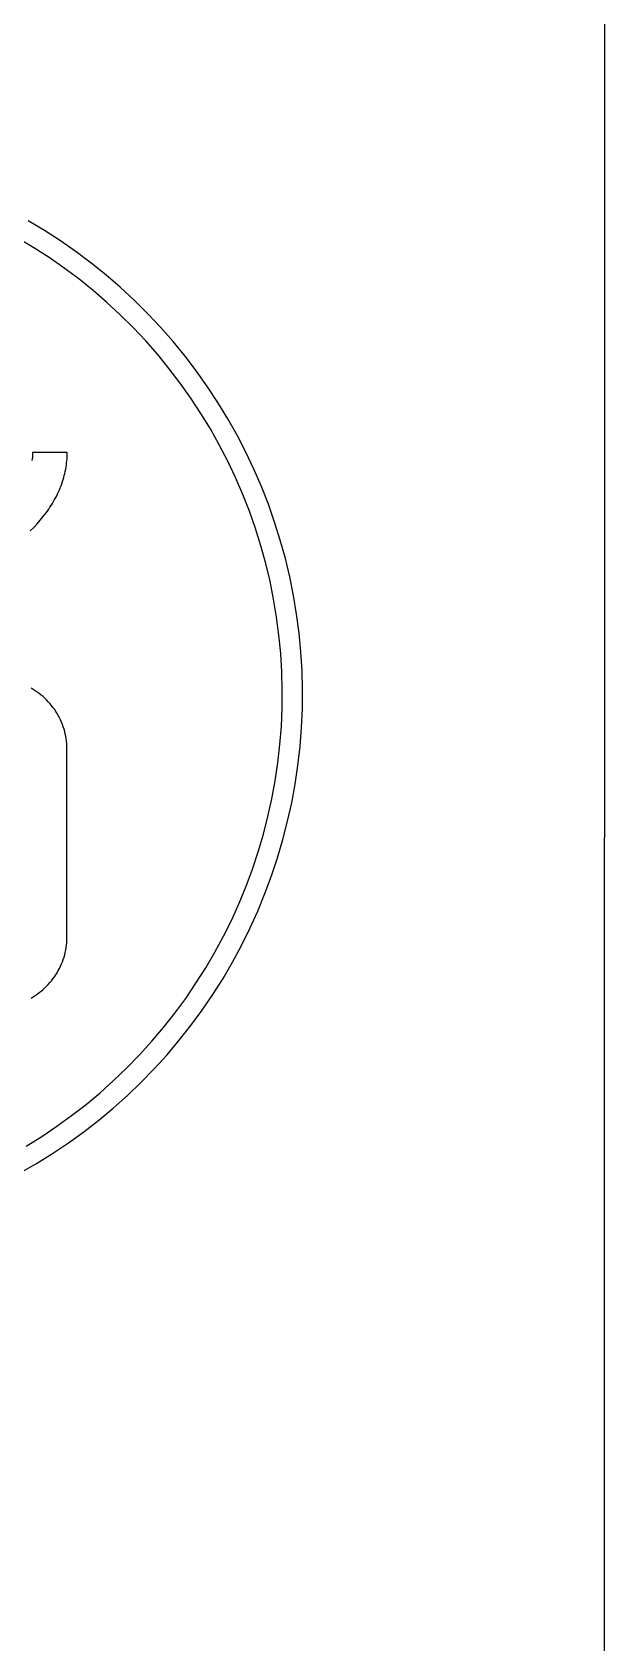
# Model space of a CAD drawing. Header units: millimetres. Extents: x 430 to 4403, y -1522 to 1254.
# Drawn here: x 1951.5 to 1979.8, y -530.8 to -451.1 of the extents above; entities that cross this region are included whole.
import ezdxf

# ---------------------------------------------------------------- set-up
doc = ezdxf.new("R2010")
doc.units = ezdxf.units.MM
doc.header["$MEASUREMENT"] = 0
doc.layers.add('Utwórz2D linie widoczne', color=7, linetype='Continuous', true_color=0x000000)

msp = doc.modelspace()

# ---------------------------------------------------------------- linework, layer by layer
at = {"layer": 'Utwórz2D linie widoczne'}
for p, q in [((1979.798, -548.386), (1979.807, -418.402)), ((1952.086, -460.952), (1951.282, -460.472)), ((1952.874, -461.46), (1952.086, -460.952)), ((1951.559, -461.802), (1950.784, -461.339)), ((1952.318, -462.291), (1951.559, -461.802)), ((1953.644, -461.995), (1952.874, -461.46)), ((1953.059, -462.806), (1952.318, -462.291)), ((1954.394, -462.556), (1953.644, -461.995)), ((1955.125, -463.143), (1954.394, -462.556)), ((1953.781, -463.346), (1953.059, -462.806)), ((1954.485, -463.912), (1953.781, -463.346)), ((1955.835, -463.755), (1955.125, -463.143)), ((1955.169, -464.501), (1954.485, -463.912)), ((1956.523, -464.391), (1955.835, -463.755)), ((1955.831, -465.114), (1955.169, -464.501)), ((1957.188, -465.051), (1956.523, -464.391)), ((1957.831, -465.734), (1957.188, -465.051)), ((1956.472, -465.749), (1955.831, -465.114)), ((1957.091, -466.406), (1956.472, -465.749)), ((1958.449, -466.438), (1957.831, -465.734)), ((1957.686, -467.084), (1957.091, -466.406)), ((1959.042, -467.163), (1958.449, -466.438)), ((1958.258, -467.783), (1957.686, -467.084)), ((1959.61, -467.909), (1959.042, -467.163)), ((1958.804, -468.501), (1958.258, -467.783)), ((1960.152, -468.674), (1959.61, -467.909)), ((1959.326, -469.237), (1958.804, -468.501)), ((1960.667, -469.457), (1960.152, -468.674)), ((1959.822, -469.992), (1959.326, -469.237)), ((1961.154, -470.258), (1960.667, -469.457)), ((1960.291, -470.763), (1959.822, -469.992)), ((1961.613, -471.075), (1961.154, -470.258)), ((1960.733, -471.549), (1960.291, -470.763)), ((1962.044, -471.907), (1961.613, -471.075)), ((1951.475, -472.241), (1951.465, -472.321)), ((1951.483, -472.16), (1951.475, -472.241)), ((1951.488, -472.08), (1951.483, -472.16)), ((1951.492, -471.999), (1951.488, -472.08)), ((1951.493, -471.918), (1951.492, -471.999)), ((1953.21, -471.918), (1951.493, -471.918)), ((1953.19, -472.341), (1953.199, -472.236)), ((1953.199, -472.236), (1953.205, -472.13)), ((1953.205, -472.13), (1953.209, -472.025)), ((1953.209, -472.025), (1953.21, -471.918)), ((1961.148, -472.351), (1960.733, -471.549)), ((1962.445, -472.754), (1962.044, -471.907)), ((1953.036, -473.166), (1953.063, -473.065)), ((1953.063, -473.065), (1953.089, -472.963)), ((1953.089, -472.963), (1953.111, -472.86)), ((1953.111, -472.86), (1953.132, -472.757)), ((1953.132, -472.757), (1953.15, -472.654)), ((1953.15, -472.654), (1953.166, -472.55)), ((1953.166, -472.55), (1953.179, -472.445)), ((1953.179, -472.445), (1953.19, -472.341)), ((1961.535, -473.166), (1961.148, -472.351)), ((1962.817, -473.614), (1962.445, -472.754)), ((1952.78, -473.865), (1952.823, -473.767)), ((1952.823, -473.767), (1952.864, -473.668)), ((1952.864, -473.668), (1952.903, -473.569)), ((1952.903, -473.569), (1952.94, -473.469)), ((1952.94, -473.469), (1952.974, -473.368)), ((1952.974, -473.368), (1953.006, -473.268)), ((1953.006, -473.268), (1953.036, -473.166)), ((1961.893, -473.995), (1961.535, -473.166)), ((1963.159, -474.487), (1962.817, -473.614)), ((1952.292, -474.728), (1952.355, -474.634)), ((1952.355, -474.634), (1952.416, -474.54)), ((1952.416, -474.54), (1952.474, -474.445)), ((1952.474, -474.445), (1952.53, -474.35)), ((1952.53, -474.35), (1952.585, -474.254)), ((1952.585, -474.254), (1952.637, -474.158)), ((1952.637, -474.158), (1952.687, -474.061)), ((1952.687, -474.061), (1952.734, -473.963)), ((1952.734, -473.963), (1952.78, -473.865)), ((1962.222, -474.835), (1961.893, -473.995)), ((1963.47, -475.371), (1963.159, -474.487)), ((1951.554, -475.632), (1951.718, -475.456)), ((1951.718, -475.456), (1951.873, -475.277)), ((1951.873, -475.277), (1952.021, -475.096)), ((1952.021, -475.096), (1952.161, -474.913)), ((1952.161, -474.913), (1952.228, -474.821)), ((1952.228, -474.821), (1952.292, -474.728)), ((1962.521, -475.687), (1962.222, -474.835)), ((1963.751, -476.265), (1963.47, -475.371)), ((1951.382, -475.805), (1951.554, -475.632)), ((1962.791, -476.548), (1962.521, -475.687)), ((1963.031, -477.418), (1962.791, -476.548)), ((1964, -477.169), (1963.751, -476.265)), ((1963.241, -478.296), (1963.031, -477.418)), ((1964.218, -478.08), (1964, -477.169)), ((1963.42, -479.18), (1963.241, -478.296)), ((1964.403, -478.999), (1964.218, -478.08)), ((1963.568, -480.07), (1963.42, -479.18)), ((1964.557, -479.923), (1964.403, -478.999)), ((1963.685, -480.965), (1963.568, -480.07)), ((1964.679, -480.853), (1964.557, -479.923)), ((1963.771, -481.864), (1963.685, -480.965)), ((1964.768, -481.786), (1964.679, -480.853)), ((1964.825, -482.721), (1964.768, -481.786)), ((1963.826, -482.765), (1963.771, -481.864)), ((1963.85, -483.667), (1963.826, -482.765)), ((1964.85, -483.658), (1964.825, -482.721)), ((1951.522, -483.638), (1951.417, -483.577)), ((1951.624, -483.703), (1951.522, -483.638)), ((1951.724, -483.771), (1951.624, -483.703)), ((1951.822, -483.843), (1951.724, -483.771)), ((1951.917, -483.918), (1951.822, -483.843)), ((1952.01, -483.996), (1951.917, -483.918)), ((1952.099, -484.077), (1952.01, -483.996)), ((1952.186, -484.162), (1952.099, -484.077)), ((1952.27, -484.249), (1952.186, -484.162)), ((1963.842, -484.569), (1963.85, -483.667)), ((1964.842, -484.595), (1964.85, -483.658)), ((1952.351, -484.339), (1952.27, -484.249)), ((1952.429, -484.432), (1952.351, -484.339)), ((1952.503, -484.528), (1952.429, -484.432)), ((1952.574, -484.626), (1952.503, -484.528)), ((1952.642, -484.726), (1952.574, -484.626)), ((1952.706, -484.829), (1952.642, -484.726)), ((1952.766, -484.934), (1952.706, -484.829)), ((1952.823, -485.041), (1952.766, -484.934)), ((1963.803, -485.471), (1963.842, -484.569)), ((1964.801, -485.532), (1964.842, -484.595)), ((1952.876, -485.15), (1952.823, -485.041)), ((1952.926, -485.26), (1952.876, -485.15)), ((1952.971, -485.373), (1952.926, -485.26)), ((1953.013, -485.486), (1952.971, -485.373)), ((1953.05, -485.602), (1953.013, -485.486)), ((1953.084, -485.718), (1953.05, -485.602)), ((1953.114, -485.835), (1953.084, -485.718)), ((1963.733, -486.371), (1963.803, -485.471)), ((1964.728, -486.466), (1964.801, -485.532)), ((1953.139, -485.954), (1953.114, -485.835)), ((1953.161, -486.073), (1953.139, -485.954)), ((1953.178, -486.193), (1953.161, -486.073)), ((1953.191, -486.313), (1953.178, -486.193)), ((1953.191, -496.165), (1953.191, -486.313)), ((1963.631, -487.267), (1963.733, -486.371)), ((1964.623, -487.397), (1964.728, -486.466)), ((1963.499, -488.16), (1963.631, -487.267)), ((1964.485, -488.324), (1964.623, -487.397)), ((1963.335, -489.048), (1963.499, -488.16)), ((1964.315, -489.246), (1964.485, -488.324)), ((1963.141, -489.929), (1963.335, -489.048)), ((1964.113, -490.161), (1964.315, -489.246)), ((1962.916, -490.803), (1963.141, -489.929)), ((1963.88, -491.069), (1964.113, -490.161)), ((1962.661, -491.669), (1962.916, -490.803)), ((1963.615, -491.968), (1963.88, -491.069)), ((1962.376, -492.525), (1962.661, -491.669)), ((1963.32, -492.857), (1963.615, -491.968)), ((1962.062, -493.371), (1962.376, -492.525)), ((1962.993, -493.736), (1963.32, -492.857)), ((1961.719, -494.206), (1962.062, -493.371)), ((1962.637, -494.603), (1962.993, -493.736)), ((1961.346, -495.028), (1961.719, -494.206)), ((1960.946, -495.837), (1961.346, -495.028)), ((1962.25, -495.456), (1962.637, -494.603)), ((1960.517, -496.631), (1960.946, -495.837)), ((1961.834, -496.296), (1962.25, -495.456)), ((1953.013, -496.991), (1953.05, -496.876)), ((1953.05, -496.876), (1953.084, -496.76)), ((1953.084, -496.76), (1953.114, -496.643)), ((1953.114, -496.643), (1953.139, -496.524)), ((1953.139, -496.524), (1953.161, -496.405)), ((1953.161, -496.405), (1953.178, -496.285)), ((1953.178, -496.285), (1953.191, -496.165)), ((1960.062, -497.41), (1960.517, -496.631)), ((1961.389, -497.121), (1961.834, -496.296)), ((1952.574, -497.852), (1952.642, -497.751)), ((1952.642, -497.751), (1952.706, -497.649)), ((1952.706, -497.649), (1952.766, -497.544)), ((1952.766, -497.544), (1952.823, -497.437)), ((1952.823, -497.437), (1952.876, -497.328)), ((1952.876, -497.328), (1952.926, -497.217)), ((1952.926, -497.217), (1952.971, -497.105)), ((1952.971, -497.105), (1953.013, -496.991)), ((1959.579, -498.173), (1960.062, -497.41)), ((1960.916, -497.93), (1961.389, -497.121)), ((1951.917, -498.56), (1952.01, -498.482)), ((1952.01, -498.482), (1952.099, -498.401)), ((1952.099, -498.401), (1952.186, -498.316)), ((1952.186, -498.316), (1952.27, -498.229)), ((1952.27, -498.229), (1952.351, -498.139)), ((1952.351, -498.139), (1952.429, -498.046)), ((1952.429, -498.046), (1952.503, -497.95)), ((1952.503, -497.95), (1952.574, -497.852)), ((1959.07, -498.918), (1959.579, -498.173)), ((1960.415, -498.722), (1960.916, -497.93)), ((1951.417, -498.901), (1951.522, -498.84)), ((1951.522, -498.84), (1951.624, -498.775)), ((1951.624, -498.775), (1951.724, -498.707)), ((1951.724, -498.707), (1951.822, -498.635)), ((1951.822, -498.635), (1951.917, -498.56)), ((1958.536, -499.646), (1959.07, -498.918)), ((1959.887, -499.496), (1960.415, -498.722)), ((1957.977, -500.354), (1958.536, -499.646)), ((1959.332, -500.252), (1959.887, -499.496)), ((1957.394, -501.043), (1957.977, -500.354)), ((1958.751, -500.987), (1959.332, -500.252)), ((1956.157, -502.357), (1956.787, -501.711)), ((1956.787, -501.711), (1957.394, -501.043)), ((1957.515, -502.396), (1958.145, -501.703)), ((1958.145, -501.703), (1958.751, -500.987)), ((1955.505, -502.982), (1956.157, -502.357)), ((1956.861, -503.067), (1957.515, -502.396)), ((1954.832, -503.583), (1955.505, -502.982)), ((1956.184, -503.716), (1956.861, -503.067)), ((1954.138, -504.16), (1954.832, -503.583)), ((1955.485, -504.34), (1956.184, -503.716)), ((1952.693, -505.241), (1953.425, -504.713)), ((1953.425, -504.713), (1954.138, -504.16)), ((1954.765, -504.94), (1955.485, -504.34)), ((1951.944, -505.744), (1952.693, -505.241)), ((1953.264, -506.062), (1954.024, -505.514)), ((1954.024, -505.514), (1954.765, -504.94)), ((1951.177, -506.22), (1951.944, -505.744)), ((1952.485, -506.584), (1953.264, -506.062)), ((1950.876, -507.545), (1951.689, -507.078)), ((1951.689, -507.078), (1952.485, -506.584))]:
    msp.add_line(p, q, dxfattribs=at)

doc.saveas('drawing.dxf')
